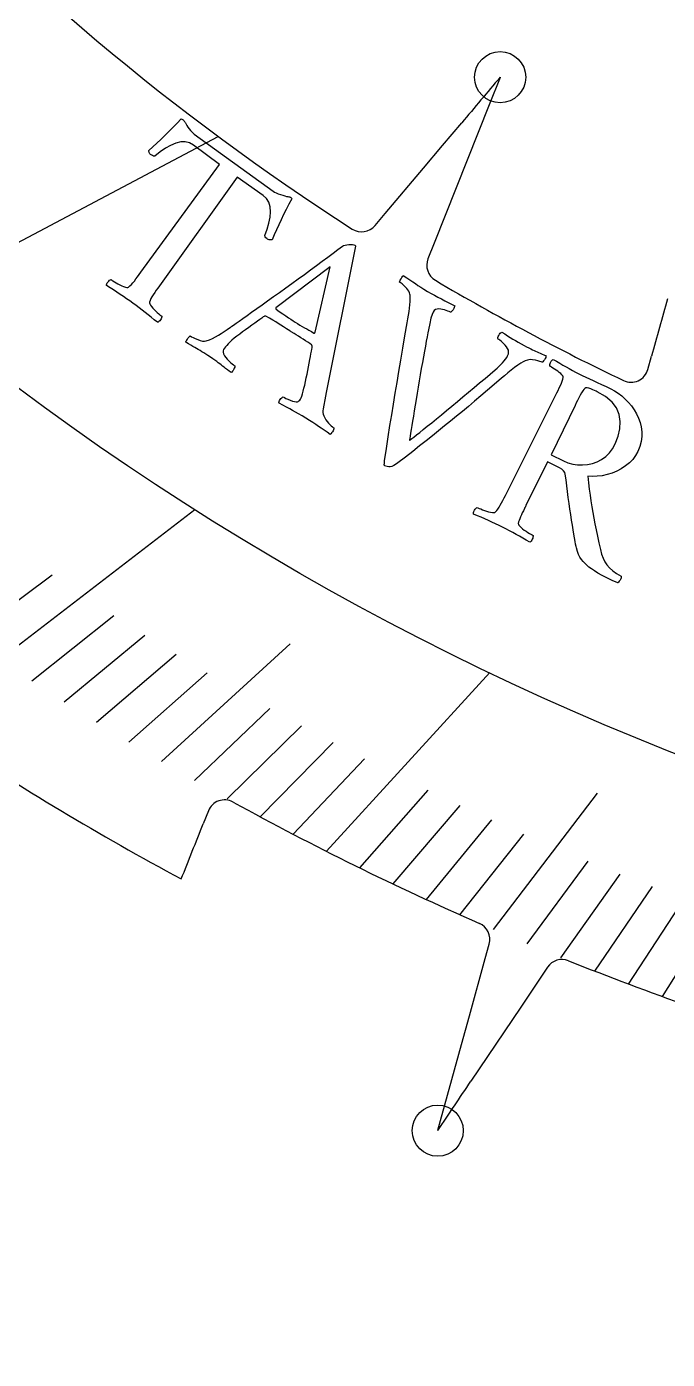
# Model space of a CAD drawing. Header units: millimetres. Extents: x -61 to 61, y -61 to 61.
# Drawn here: x -23.85 to -14.7, y -28.62 to -9.61 of the extents above; entities that cross this region are included whole.
import ezdxf

# ---------------------------------------------------------------- set-up
doc = ezdxf.new("R2010")
doc.units = ezdxf.units.MM
for name, color, linetype in [('CUT_INNER', 6, 'Continuous'), ('CUT_OUTER', 1, 'Continuous'), ('ENGRAVE', 7, 'Continuous'), ('ENGRAVE_FINE', 8, 'Continuous'), ('TEXT', 5, 'Continuous')]:
    doc.layers.add(name, color=color, linetype=linetype)

msp = doc.modelspace()

# ---------------------------------------------------------------- linework, layer by layer
at = {"layer": 'CUT_INNER'}
for points in [[(-17.0856, -10.3286), (-17.0871, -10.333), (-17.2419, -10.7217), (-17.3989, -11.1161), (-18.0269, -12.6935), (-18.1155, -12.9162)], [(-18.8715, -12.4439), (-18.7276, -12.2735), (-18.18, -11.6248), (-17.9063, -11.3005), (-17.6325, -10.9761)], [(-14.976, -14.4951), (-14.924, -14.3069)], [(-21.2512, -20.7928), (-21.3238, -20.9751)], [(-17.9753, -25.3522), (-17.9743, -25.3476), (-17.6368, -24.1261), (-17.5238, -23.717), (-17.2977, -22.8987), (-17.2408, -22.6926)], [(-16.4091, -23.0222), (-16.7921, -23.592), (-17.0288, -23.9443), (-17.2656, -24.2966), (-17.5024, -24.6489)]]:
    msp.add_lwpolyline(points, dxfattribs=at)
for centre, radius, start, end in [((-0.0019, 17.3579), 35.4901, 208.06275, 237.25578), ((584.575, -519.0159), 787.8822, 139.7864146, 139.8480474), ((-19.0625, -12.2827), 0.25, 237.12891, 319.83261), ((-17.8832, -13.0086), 0.25, 158.29239, 239.58984), ((-0.0632, 17.2408), 35.3581, 239.49819, 244.42953), ((618.0623, -188.9677), 656.6415, 164.5001001, 164.5741454), ((-15.2169, -14.4285), 0.25, 244.51172, 344.55563), ((-0.0001, -0.0001), 58.1829, 199.336595, 331.096772), ((-2.2823, 14.3693), 40.9904, 236.30213, 241.82287), ((-21.0189, -20.8852), 0.25, 61.34877, 158.29239), ((-0.0408, 17.2779), 43.2989, 241.20171, 246.39182), ((-631.4769, 221.6998), 656.6415, 338.2368593, 338.3109046), ((-17.4817, -22.626), 0.25, 344.55563, 66.26953), ((-16.2016, -23.1617), 0.25, 68.37992, 146.09585), ((-0.0007, 17.3575), 43.3879, 248.20584, 253.12608), ((-671.5408, 414.6597), 787.8822, 326.0496553, 326.1112882)]:
    msp.add_arc(centre, radius, start, end, dxfattribs=at)
at = {"layer": 'CUT_OUTER'}
msp.add_circle((0, 0), 60.75, dxfattribs=at)
at = {"layer": 'ENGRAVE'}
for points in [[(-28.6979, -15.1849), (-21.1123, -11.1711)], [(-24.2313, -18.6343), (-21.4458, -16.4922)], [(-14.7667, -23.4406), (-10.435, -16.5645)], [(-19.565, -21.3692), (-17.231, -18.82)]]:
    msp.add_lwpolyline(points, dxfattribs=at)
for centre, radius in [((0, 17.3597), 40.0734), ((-17.0849, -10.3274), 0.3645), ((-17.9759, -25.3535), 0.3645)]:
    msp.add_circle(centre, radius, dxfattribs=at)
at = {"layer": 'ENGRAVE_FINE'}
for points in [[(-24.6882, -18.3224), (-23.4804, -17.426)], [(-23.7723, -18.939), (-22.5995, -18.0047)], [(-23.3115, -19.2367), (-22.1567, -18.2838)], [(-21.9183, -20.0877), (-20.0853, -18.4077)], [(-22.8488, -19.5273), (-21.7124, -18.5561)], [(-22.3844, -19.8109), (-21.2668, -18.8218)], [(-21.4506, -20.3575), (-20.3714, -19.3334)], [(-20.9814, -20.6206), (-19.9219, -19.5793)], [(-20.5106, -20.8768), (-19.4713, -19.8189)], [(-20.0385, -21.1264), (-19.0195, -20.052)], [(-19.0902, -21.6055), (-18.1128, -20.4993)], [(-18.6141, -21.8351), (-17.658, -20.7135)], [(-17.179, -22.485), (-15.6935, -20.5407)], [(-18.1369, -22.0582), (-17.2023, -20.9216)], [(-17.6585, -22.2748), (-16.7457, -21.1235)], [(-16.6984, -22.6888), (-15.8302, -21.5091)], [(-16.2169, -22.8862), (-15.3713, -21.6928)], [(-15.7344, -23.0772), (-14.9117, -21.8706)], [(-15.251, -23.262), (-14.4515, -22.0425)]]:
    msp.add_lwpolyline(points, dxfattribs=at)
at = {"layer": 'TEXT'}
for points in [[(-20.3249, -11.953), (-20.305, -11.9654), (-20.281, -11.9776), (-20.2531, -11.9897), (-20.2212, -12.0015), (-20.1893, -12.0121), (-20.1614, -12.0206), (-20.1376, -12.0268), (-20.1177, -12.0308), (-20.1029, -12.0329), (-20.091, -12.0352), (-20.0821, -12.0378), (-20.0761, -12.0408), (-20.0717, -12.0444), (-20.0674, -12.049), (-20.0633, -12.0547), (-20.0594, -12.0614), (-20.0996, -12.1372), (-20.1384, -12.2122), (-20.1758, -12.2864), (-20.2118, -12.3599), (-20.2463, -12.4325), (-20.2795, -12.5044), (-20.3112, -12.5756), (-20.3415, -12.6459), (-20.3474, -12.6468), (-20.3547, -12.6474), (-20.3635, -12.6475), (-20.3736, -12.6472), (-20.3844, -12.6457), (-20.3948, -12.6421), (-20.4049, -12.6364), (-20.4147, -12.6285), (-20.4293, -12.6171), (-20.4395, -12.6058), (-20.4453, -12.5946), (-20.4467, -12.5836), (-20.4118, -12.4943), (-20.3863, -12.4085), (-20.3702, -12.326), (-20.3634, -12.2469), (-20.3686, -12.1743), (-20.388, -12.1115), (-20.4219, -12.0584), (-20.4702, -12.015), (-20.8404, -11.7535), (-21.9481, -13.3009), (-21.9721, -13.3346), (-21.995, -13.3672), (-22.0169, -13.3988), (-22.0377, -13.4294), (-22.0564, -13.4586), (-22.0718, -13.4861), (-22.0838, -13.5119), (-22.0925, -13.5359), (-22.0924, -13.5474), (-22.0873, -13.5619), (-22.0771, -13.5795), (-22.062, -13.6), (-22.0436, -13.6217), (-22.024, -13.6428), (-22.003, -13.6634), (-21.9807, -13.6834), (-21.9595, -13.7015), (-21.9416, -13.7164), (-21.9271, -13.7279), (-21.9159, -13.7363), (-21.9168, -13.7467), (-21.9204, -13.7588), (-21.9267, -13.7725), (-21.9355, -13.7879), (-21.9458, -13.8022), (-21.9562, -13.813), (-21.9668, -13.8202), (-21.9775, -13.8237), (-22.0226, -13.7874), (-22.0668, -13.7518), (-22.11, -13.7171), (-22.1524, -13.6833), (-22.1948, -13.6499), (-22.2382, -13.6166), (-22.2825, -13.5834), (-22.3278, -13.5503), (-22.3723, -13.5185), (-22.4177, -13.487), (-22.4638, -13.4556), (-22.5107, -13.4245), (-22.5582, -13.3934), (-22.6062, -13.3621), (-22.6547, -13.3307), (-22.7036, -13.2991), (-22.7036, -13.2878), (-22.7001, -13.2755), (-22.6932, -13.2623), (-22.6827, -13.248), (-22.671, -13.2347), (-22.6599, -13.2245), (-22.6496, -13.2173), (-22.64, -13.2131), (-22.6284, -13.2212), (-22.6126, -13.2316), (-22.5924, -13.2443), (-22.5678, -13.2593), (-22.5411, -13.2747), (-22.5142, -13.2887), (-22.4871, -13.3013), (-22.46, -13.3124), (-22.4352, -13.3208), (-22.4155, -13.3248), (-22.4008, -13.3246), (-22.3911, -13.3202), (-22.371, -13.3044), (-22.3504, -13.2849), (-22.3291, -13.2616), (-22.3072, -13.2347), (-22.2847, -13.2053), (-22.2616, -13.1746), (-22.2378, -13.1426), (-22.2134, -13.1093), (-21.0923, -11.5715), (-21.4627, -11.2978), (-21.5191, -11.2656), (-21.5802, -11.2501), (-21.6459, -11.2514), (-21.7164, -11.2693), (-21.7896, -11.3004), (-21.8634, -11.3411), (-21.9378, -11.3916), (-22.0128, -11.4518), (-22.0238, -11.454), (-22.0362, -11.452), (-22.0502, -11.4458), (-22.0656, -11.4355), (-22.076, -11.4287), (-22.0843, -11.4211), (-22.0906, -11.4127), (-22.0947, -11.4035), (-22.0975, -11.3944), (-22.0997, -11.3864), (-22.1013, -11.3795), (-22.1022, -11.3737), (-22.045, -11.3228), (-21.9876, -11.2701), (-21.9302, -11.2158), (-21.8727, -11.1596), (-21.8149, -11.1019), (-21.7566, -11.0428), (-21.6979, -10.9822), (-21.6386, -10.9202), (-21.6292, -10.9236), (-21.6201, -10.9289), (-21.6113, -10.9361), (-21.6028, -10.9451), (-21.5951, -10.9548), (-21.5885, -10.9638), (-21.5832, -10.9722), (-21.5791, -10.98), (-21.5694, -10.9971), (-21.5572, -11.0165), (-21.5423, -11.0381), (-21.5249, -11.062), (-21.5063, -11.0855), (-21.488, -11.106), (-21.47, -11.1236), (-21.4524, -11.1382)], [(-20.9371, -13.8942), (-20.932, -13.8906), (-20.9165, -13.8799), (-20.8908, -13.8619), (-20.8548, -13.8367), (-20.81, -13.8053), (-20.7581, -13.7686), (-20.699, -13.7266), (-20.6328, -13.6793), (-20.5609, -13.6279), (-20.4849, -13.5739), (-20.4046, -13.5171), (-20.3203, -13.4576), (-20.2335, -13.3961), (-20.1458, -13.3334), (-20.0573, -13.2695), (-19.968, -13.2043), (-19.8792, -13.1392), (-19.7924, -13.0753), (-19.7074, -13.0128), (-19.6244, -12.9514), (-19.5448, -12.8926), (-19.4702, -12.8373), (-19.4005, -12.7856), (-19.3357, -12.7375), (-19.3193, -12.7293), (-19.2986, -12.7227), (-19.2738, -12.7176), (-19.2449, -12.714), (-19.2164, -12.7124), (-19.193, -12.7132), (-19.1746, -12.7164), (-19.1613, -12.722), (-19.1586, -12.7239), (-19.1566, -12.7256), (-19.1553, -12.7271), (-19.1547, -12.7285), (-19.1542, -12.7301), (-19.1533, -12.7322), (-19.1519, -12.7349), (-19.1501, -12.7382), (-19.5711, -14.8255), (-19.5898, -14.9292), (-19.6034, -15.007), (-19.6119, -15.0588), (-19.6154, -15.0846), (-19.6156, -15.1082), (-19.6112, -15.1329), (-19.602, -15.1588), (-19.5882, -15.1858), (-19.5714, -15.2125), (-19.5535, -15.2373), (-19.5344, -15.2603), (-19.5143, -15.2814), (-19.4953, -15.2995), (-19.4798, -15.3136), (-19.4679, -15.3237), (-19.4594, -15.3297), (-19.4594, -15.3424), (-19.4627, -15.3561), (-19.4695, -15.3708), (-19.4797, -15.3865), (-19.4906, -15.401), (-19.4994, -15.4121), (-19.5061, -15.4196), (-19.5108, -15.4236), (-19.5562, -15.3923), (-19.5991, -15.3626), (-19.6396, -15.3345), (-19.6777, -15.3081), (-19.7166, -15.2817), (-19.7596, -15.2536), (-19.8067, -15.2238), (-19.8578, -15.1922), (-19.9121, -15.1594), (-19.9619, -15.1301), (-20.0073, -15.1043), (-20.0483, -15.082), (-20.0895, -15.06), (-20.1356, -15.0352), (-20.1865, -15.0076), (-20.2422, -14.9771), (-20.2431, -14.9659), (-20.2405, -14.9534), (-20.2346, -14.9396), (-20.2254, -14.9245), (-20.2144, -14.9105), (-20.2036, -14.8999), (-20.1928, -14.8925), (-20.1821, -14.8885), (-20.1648, -14.8983), (-20.1425, -14.9093), (-20.1152, -14.9215), (-20.0828, -14.9347), (-20.0501, -14.9464), (-20.0217, -14.9541), (-19.9977, -14.9576), (-19.9779, -14.957), (-19.9674, -14.9529), (-19.957, -14.9453), (-19.9467, -14.9342), (-19.9366, -14.9197), (-19.9273, -14.9017), (-19.9176, -14.8769), (-19.9074, -14.8455), (-19.8967, -14.8073), (-19.8858, -14.7642), (-19.8749, -14.718), (-19.864, -14.6687), (-19.8531, -14.6163), (-19.8424, -14.5626), (-19.832, -14.5096), (-19.8219, -14.4572), (-19.8122, -14.4054), (-19.803, -14.3563), (-19.7947, -14.3116), (-19.7872, -14.2715), (-19.7805, -14.236), (-19.775, -14.2069), (-19.7711, -14.1861), (-19.7688, -14.1736), (-19.768, -14.1694), (-19.7681, -14.1688), (-19.7686, -14.1668), (-19.7693, -14.1635), (-19.7704, -14.1589), (-19.7718, -14.1541), (-19.7738, -14.15), (-19.7762, -14.1468), (-19.7792, -14.1444), (-19.8038, -14.1269), (-19.8315, -14.1081), (-19.8622, -14.0878), (-19.896, -14.0662), (-19.9307, -14.0442), (-19.9641, -14.023), (-19.9964, -14.0024), (-20.0274, -13.9826), (-20.0354, -13.9775), (-20.0434, -13.9724), (-20.0514, -13.9673), (-20.0594, -13.9622), (-20.0672, -13.9572), (-20.0746, -13.9524), (-20.0815, -13.9479), (-20.0881, -13.9437), (-20.1343, -13.9142), (-20.177, -13.8871), (-20.2162, -13.8624), (-20.2519, -13.8403), (-20.2884, -13.8181), (-20.3301, -13.7934), (-20.3769, -13.7661), (-20.4289, -13.7362), (-20.4308, -13.7353), (-20.4336, -13.7347), (-20.4372, -13.7345), (-20.4415, -13.7347), (-20.4457, -13.735), (-20.4487, -13.7351), (-20.4504, -13.7353), (-20.451, -13.7353), (-20.4551, -13.7383), (-20.4675, -13.7473), (-20.4881, -13.7624), (-20.5169, -13.7834), (-20.5514, -13.8086), (-20.5892, -13.8359), (-20.6301, -13.8654), (-20.6742, -13.8971), (-20.719, -13.9294), (-20.7619, -13.961), (-20.803, -13.9919), (-20.8421, -14.0219), (-20.8806, -14.0514), (-20.9144, -14.0794), (-20.9435, -14.1059), (-20.9679, -14.131), (-20.9885, -14.1543), (-21.0062, -14.1755), (-21.0211, -14.1946), (-21.0331, -14.2115), (-21.0411, -14.2302), (-21.0415, -14.2513), (-21.0346, -14.2747), (-21.0201, -14.3005), (-21.0011, -14.3267), (-20.9805, -14.3514), (-20.9583, -14.3745), (-20.9345, -14.3961), (-20.9121, -14.4149), (-20.8942, -14.4295), (-20.8809, -14.4399), (-20.8721, -14.4463), (-20.8723, -14.4531), (-20.8751, -14.4632), (-20.8805, -14.4763), (-20.8886, -14.4926), (-20.8978, -14.5089), (-20.9069, -14.5223), (-20.9157, -14.5326), (-20.9243, -14.54), (-20.9531, -14.5188), (-20.9796, -14.4991), (-21.0038, -14.4808), (-21.0258, -14.464), (-21.0467, -14.4479), (-21.0676, -14.4318), (-21.0884, -14.4157), (-21.1093, -14.3996), (-21.1319, -14.3825), (-21.1583, -14.3635), (-21.1884, -14.3425), (-21.2221, -14.3197), (-21.2564, -14.2969), (-21.2881, -14.2765), (-21.3172, -14.2583), (-21.3438, -14.2424), (-21.369, -14.2277), (-21.3943, -14.2129), (-21.4195, -14.1981), (-21.4448, -14.1832), (-21.4716, -14.1673), (-21.5016, -14.1491), (-21.5349, -14.1287), (-21.5713, -14.1061), (-21.5708, -14.0993), (-21.5672, -14.0898), (-21.5605, -14.0774), (-21.5507, -14.0623), (-21.5397, -14.0471), (-21.5294, -14.0346), (-21.5198, -14.0249), (-21.5108, -14.0178), (-21.4933, -14.0285), (-21.4695, -14.0409), (-21.4395, -14.0549), (-21.4033, -14.0705), (-21.3661, -14.0838), (-21.3333, -14.0909), (-21.3048, -14.0919), (-21.2807, -14.0867), (-21.2366, -14.0714), (-21.1931, -14.0531), (-21.1503, -14.0317), (-21.1081, -14.0073), (-21.066, -13.9808), (-21.0235, -13.9531), (-20.9805, -13.9242), (-20.9371, -13.8942)], [(-19.5123, -13.0328), (-20.286, -13.6151), (-20.2862, -13.6155), (-20.2866, -13.6169), (-20.2875, -13.6192), (-20.2886, -13.6225), (-20.2895, -13.6259), (-20.2898, -13.6286), (-20.2893, -13.6306), (-20.288, -13.632), (-20.2575, -13.6541), (-20.2238, -13.678), (-20.1869, -13.7035), (-20.147, -13.7307), (-20.1074, -13.7573), (-20.0719, -13.7809), (-20.0404, -13.8017), (-20.0129, -13.8195), (-19.977, -13.8422), (-19.9427, -13.8633), (-19.9099, -13.8828), (-19.8786, -13.9008), (-19.8473, -13.9183), (-19.8146, -13.9368), (-19.7805, -13.9561), (-19.745, -13.9762), (-19.7418, -13.9775), (-19.7386, -13.9775), (-19.7353, -13.976), (-19.732, -13.9732), (-19.729, -13.9701), (-19.7269, -13.9679), (-19.7257, -13.9665), (-19.7253, -13.9661)], [(-18.1217, -13.3817), (-18.0717, -13.4107), (-18.022, -13.4386), (-17.9728, -13.4653), (-17.9239, -13.4908), (-17.8754, -13.5157), (-17.8275, -13.5406), (-17.78, -13.5653), (-17.733, -13.5899), (-17.735, -13.5997), (-17.7398, -13.6119), (-17.7474, -13.6267), (-17.7577, -13.6441), (-17.7686, -13.6602), (-17.7781, -13.6714), (-17.7861, -13.6778), (-17.7925, -13.6791), (-17.8012, -13.6748), (-17.8147, -13.6692), (-17.8329, -13.6622), (-17.8559, -13.6538), (-17.8814, -13.6457), (-17.9073, -13.6396), (-17.9335, -13.6354), (-17.9601, -13.6333), (-17.9853, -13.6351), (-18.007, -13.643), (-18.0255, -13.657), (-18.0406, -13.6771), (-18.0565, -13.7127), (-18.0734, -13.7664), (-18.0912, -13.8383), (-18.1099, -13.9285), (-18.1188, -13.9759), (-18.1289, -14.0306), (-18.1402, -14.0926), (-18.1527, -14.1619), (-18.1661, -14.2367), (-18.1802, -14.3152), (-18.195, -14.3975), (-18.2104, -14.4835), (-18.226, -14.5714), (-18.2412, -14.6595), (-18.2561, -14.7478), (-18.2706, -14.8362), (-18.2847, -14.9229), (-18.2983, -15.0061), (-18.3113, -15.0857), (-18.3239, -15.1617), (-18.3356, -15.2325), (-18.3461, -15.2966), (-18.3555, -15.3539), (-18.3638, -15.4044), (-18.3706, -15.4462), (-18.3755, -15.4773), (-18.3785, -15.4977), (-18.3796, -15.5073), (-18.368, -15.4989), (-18.3474, -15.4831), (-18.3178, -15.4602), (-18.2792, -15.4299), (-18.2333, -15.3935), (-18.1818, -15.3523), (-18.1247, -15.3063), (-18.0621, -15.2554), (-17.995, -15.2007), (-17.9246, -15.1431), (-17.8509, -15.0826), (-17.774, -15.0193), (-17.6952, -14.9542), (-17.6161, -14.8885), (-17.5365, -14.8221), (-17.4565, -14.7551), (-17.3777, -14.6887), (-17.3013, -14.6241), (-17.2275, -14.5614), (-17.1562, -14.5005), (-17.1296, -14.4774), (-17.1034, -14.453), (-17.0776, -14.4273), (-17.0521, -14.4003), (-17.0285, -14.3734), (-17.0083, -14.3479), (-16.9915, -14.3238), (-16.9781, -14.3012), (-16.9673, -14.2745), (-16.9637, -14.2482), (-16.9674, -14.2224), (-16.9783, -14.197), (-16.9937, -14.1727), (-17.0111, -14.15), (-17.0304, -14.129), (-17.0516, -14.1096), (-17.0722, -14.0928), (-17.0897, -14.0792), (-17.104, -14.069), (-17.1152, -14.0621), (-17.1179, -14.0537), (-17.1168, -14.0422), (-17.1119, -14.0275), (-17.1033, -14.0098), (-17.0928, -13.9925), (-17.0825, -13.9792), (-17.0723, -13.97), (-17.0622, -13.9648), (-17.0205, -13.9897), (-16.9802, -14.0142), (-16.9411, -14.0381), (-16.9034, -14.0616), (-16.8654, -14.0848), (-16.8259, -14.108), (-16.7848, -14.1311), (-16.7422, -14.1542), (-16.707, -14.1728), (-16.6756, -14.189), (-16.6478, -14.203), (-16.6237, -14.2147), (-16.6016, -14.2252), (-16.5795, -14.2353), (-16.5575, -14.2451), (-16.5356, -14.2545), (-16.5125, -14.2644), (-16.487, -14.2756), (-16.4591, -14.288), (-16.4287, -14.3016), (-16.4305, -14.3114), (-16.4352, -14.324), (-16.4429, -14.3394), (-16.4536, -14.3575), (-16.4647, -14.3744), (-16.4735, -14.386), (-16.4801, -14.3922), (-16.4845, -14.3932), (-16.4979, -14.3876), (-16.5187, -14.3808), (-16.5469, -14.3728), (-16.5824, -14.3637), (-16.621, -14.357), (-16.6585, -14.3562), (-16.6947, -14.3615), (-16.7297, -14.3727), (-16.7566, -14.3857), (-16.7903, -14.4061), (-16.8309, -14.4339), (-16.8783, -14.4692), (-16.9282, -14.508), (-16.9762, -14.5465), (-17.0222, -14.5846), (-17.0663, -14.6224), (-17.1687, -14.7099), (-17.2669, -14.7935), (-17.3611, -14.8733), (-17.4511, -14.9493), (-17.5385, -15.0226), (-17.6248, -15.0943), (-17.7099, -15.1643), (-17.7939, -15.2328), (-17.8781, -15.3011), (-17.9641, -15.3705), (-18.0518, -15.4412), (-18.1412, -15.513), (-18.2342, -15.5871), (-18.3328, -15.6646), (-18.4369, -15.7455), (-18.5466, -15.8298), (-18.5768, -15.8512), (-18.6048, -15.8673), (-18.6307, -15.878), (-18.6545, -15.8833), (-18.6764, -15.8844), (-18.697, -15.8824), (-18.7161, -15.8774), (-18.7338, -15.8694), (-18.7379, -15.8653), (-18.7401, -15.8587), (-18.7403, -15.8497), (-18.7385, -15.8382), (-18.7362, -15.8262), (-18.7347, -15.8156), (-18.7341, -15.8065), (-18.7342, -15.7989), (-18.7085, -15.6256), (-18.683, -15.4584), (-18.6579, -15.2972), (-18.6332, -15.1419), (-18.6085, -14.9891), (-18.5831, -14.8351), (-18.5572, -14.68), (-18.5306, -14.5238), (-18.5031, -14.363), (-18.4743, -14.1939), (-18.4442, -14.0167), (-18.4125, -13.8313), (-18.4025, -13.7745), (-18.3936, -13.7204), (-18.386, -13.6688), (-18.3796, -13.6199), (-18.3747, -13.5728), (-18.3718, -13.5267), (-18.3707, -13.4818), (-18.3716, -13.4379), (-18.3736, -13.4197), (-18.3794, -13.4009), (-18.3891, -13.3815), (-18.4027, -13.3614), (-18.4184, -13.3417), (-18.4347, -13.3233), (-18.4515, -13.3062), (-18.4688, -13.2905), (-18.4853, -13.2766), (-18.4998, -13.2651), (-18.5123, -13.2559), (-18.5227, -13.249), (-18.5224, -13.2454), (-18.5183, -13.2366), (-18.5106, -13.2224), (-18.4991, -13.203), (-18.4871, -13.1836), (-18.4778, -13.1696), (-18.4712, -13.1608), (-18.4673, -13.1575), (-18.4176, -13.1899), (-18.3724, -13.2197), (-18.3318, -13.247), (-18.2958, -13.2717), (-18.2597, -13.2962), (-18.2186, -13.3227), (-18.1726, -13.3512), (-18.1217, -13.3817)], [(-15.5039, -14.773), (-15.4505, -14.8017), (-15.3984, -14.8354), (-15.3478, -14.8741), (-15.2984, -14.9179), (-15.2519, -14.9658), (-15.2095, -15.0169), (-15.1713, -15.0712), (-15.1372, -15.1288), (-15.1086, -15.1891), (-15.0867, -15.2517), (-15.0716, -15.3167), (-15.0633, -15.3841), (-15.0631, -15.4532), (-15.0725, -15.5233), (-15.0914, -15.5947), (-15.12, -15.6671), (-15.1518, -15.7256), (-15.1914, -15.7794), (-15.2389, -15.8285), (-15.2944, -15.873), (-15.3554, -15.9122), (-15.4196, -15.9456), (-15.487, -15.9734), (-15.5575, -15.9953), (-15.6288, -16.011), (-15.6984, -16.0201), (-15.7663, -16.0224), (-15.8324, -16.0181), (-15.8229, -16.1116), (-15.8126, -16.2018), (-15.8016, -16.2885), (-15.7898, -16.3719), (-15.7771, -16.4536), (-15.7632, -16.5356), (-15.7481, -16.6177), (-15.732, -16.7001), (-15.7145, -16.7848), (-15.6958, -16.8739), (-15.6757, -16.9676), (-15.6542, -17.0657), (-15.6372, -17.1285), (-15.6158, -17.1859), (-15.59, -17.2379), (-15.5598, -17.2845), (-15.5229, -17.3274), (-15.4769, -17.3687), (-15.4218, -17.4081), (-15.3576, -17.4456), (-15.3555, -17.4567), (-15.3575, -17.4696), (-15.3636, -17.4845), (-15.3736, -17.5012), (-15.3845, -17.517), (-15.3933, -17.529), (-15.3999, -17.5374), (-15.4043, -17.5419), (-15.4876, -17.5042), (-15.5627, -17.4679), (-15.6297, -17.4333), (-15.6887, -17.4004), (-15.7396, -17.3696), (-15.7823, -17.3417), (-15.817, -17.3166), (-15.8436, -17.2943), (-15.8594, -17.2775), (-15.8779, -17.2571), (-15.8989, -17.2331), (-15.9226, -17.2055), (-15.946, -17.1733), (-15.9662, -17.1354), (-15.9831, -17.0919), (-15.9969, -17.0427), (-16.0017, -17.0197), (-16.0078, -16.9881), (-16.0152, -16.948), (-16.0239, -16.8994), (-16.0336, -16.8437), (-16.0437, -16.7825), (-16.0543, -16.7157), (-16.0653, -16.6435), (-16.0767, -16.5671), (-16.0883, -16.4883), (-16.1001, -16.4069), (-16.112, -16.3229), (-16.1237, -16.2383), (-16.1347, -16.1547), (-16.1449, -16.0722), (-16.1545, -15.9908), (-16.1623, -15.9647), (-16.1786, -15.9409), (-16.2033, -15.9193), (-16.2364, -15.8999), (-16.4094, -15.815), (-16.7178, -16.4383), (-16.7203, -16.4435), (-16.7228, -16.4486), (-16.7254, -16.4538), (-16.7279, -16.4589), (-16.7305, -16.464), (-16.733, -16.4692), (-16.7355, -16.4743), (-16.7381, -16.4795), (-16.7537, -16.5113), (-16.7684, -16.5417), (-16.7821, -16.5708), (-16.7948, -16.5985), (-16.8059, -16.6245), (-16.8148, -16.6488), (-16.8215, -16.6712), (-16.8258, -16.6918), (-16.8239, -16.7032), (-16.8165, -16.7167), (-16.8037, -16.7324), (-16.7854, -16.7501), (-16.7637, -16.7687), (-16.7405, -16.7865), (-16.716, -16.8037), (-16.69, -16.8203), (-16.6654, -16.8351), (-16.6448, -16.8471), (-16.6282, -16.8564), (-16.6157, -16.8628), (-16.615, -16.8733), (-16.6166, -16.8858), (-16.6206, -16.9003), (-16.6268, -16.9169), (-16.6347, -16.9328), (-16.6432, -16.9451), (-16.6525, -16.9539), (-16.6625, -16.9591), (-16.7128, -16.9305), (-16.7622, -16.9025), (-16.8105, -16.8753), (-16.8577, -16.8487), (-16.905, -16.8226), (-16.9531, -16.7967), (-17.0022, -16.7711), (-17.0522, -16.7457), (-17.1013, -16.7215), (-17.1512, -16.6977), (-17.2017, -16.6742), (-17.253, -16.651), (-17.3049, -16.628), (-17.3573, -16.6049), (-17.4103, -16.5817), (-17.4637, -16.5584), (-17.4655, -16.5472), (-17.464, -16.5346), (-17.4593, -16.5203), (-17.4513, -16.5046), (-17.4418, -16.4896), (-17.4325, -16.4777), (-17.4235, -16.4689), (-17.4147, -16.4633), (-17.402, -16.4694), (-17.3847, -16.4771), (-17.3627, -16.4864), (-17.3361, -16.4972), (-17.3072, -16.5081), (-17.2784, -16.5176), (-17.2497, -16.5256), (-17.2211, -16.5323), (-17.1953, -16.5365), (-17.1752, -16.5373), (-17.1607, -16.5347), (-17.1519, -16.5288), (-17.1346, -16.51), (-17.1173, -16.4874), (-17.1001, -16.461), (-17.0828, -16.4309), (-17.0654, -16.3983), (-17.0475, -16.3642), (-17.0292, -16.3288), (-17.0104, -16.292), (-16.2949, -14.8682), (-16.2763, -14.8312), (-16.2584, -14.7951), (-16.2413, -14.76), (-16.2249, -14.7258), (-16.2105, -14.6934), (-16.199, -14.6635), (-16.1907, -14.636), (-16.1853, -14.611), (-16.1848, -14.5992), (-16.1905, -14.5858), (-16.2023, -14.571), (-16.2203, -14.5547), (-16.2417, -14.5378), (-16.2638, -14.5213), (-16.2866, -14.5052), (-16.3101, -14.4895), (-16.3323, -14.4754), (-16.3508, -14.4638), (-16.3659, -14.4549), (-16.3774, -14.4485), (-16.3776, -14.4382), (-16.3755, -14.4259), (-16.371, -14.4115), (-16.3642, -14.3951), (-16.3561, -14.3795), (-16.3473, -14.3673), (-16.3381, -14.3586), (-16.3284, -14.3534), (-16.2811, -14.38), (-16.2344, -14.4065), (-16.1884, -14.4328), (-16.143, -14.4589), (-16.0979, -14.4845), (-16.0527, -14.5094), (-16.0073, -14.5334), (-15.9618, -14.5566), (-15.9135, -14.5805), (-15.8631, -14.6047), (-15.8106, -14.6294), (-15.7561, -14.6544), (-15.6986, -14.6807), (-15.6375, -14.7093), (-15.5726, -14.7401), (-15.5039, -14.773)], [(-15.4408, -15.5563), (-15.3984, -15.4472), (-15.3751, -15.3413), (-15.3706, -15.2386), (-15.385, -15.1391), (-15.4224, -15.0454), (-15.4871, -14.9603), (-15.5791, -14.8834), (-15.6984, -14.8146), (-15.7153, -14.8066), (-15.7362, -14.7972), (-15.7613, -14.7862), (-15.7904, -14.7738), (-15.8191, -14.7634), (-15.8426, -14.7587), (-15.8611, -14.7598), (-15.8745, -14.7665), (-15.8892, -14.7817), (-15.9052, -14.8029), (-15.9225, -14.8302), (-15.9409, -14.8636), (-15.9599, -14.9002), (-15.9788, -14.9371), (-15.9976, -14.9743), (-16.0163, -15.0118), (-16.3586, -15.7122), (-16.1828, -15.7986), (-16.1173, -15.8258), (-16.0497, -15.8446), (-15.9799, -15.8551), (-15.908, -15.8571), (-15.8363, -15.8506), (-15.7671, -15.8354), (-15.7004, -15.8116), (-15.6362, -15.779), (-15.5768, -15.7374), (-15.5245, -15.6864), (-15.4792, -15.626), (-15.4408, -15.5563)]]:
    msp.add_lwpolyline(points, close=True, dxfattribs=at)

doc.saveas('drawing.dxf')
